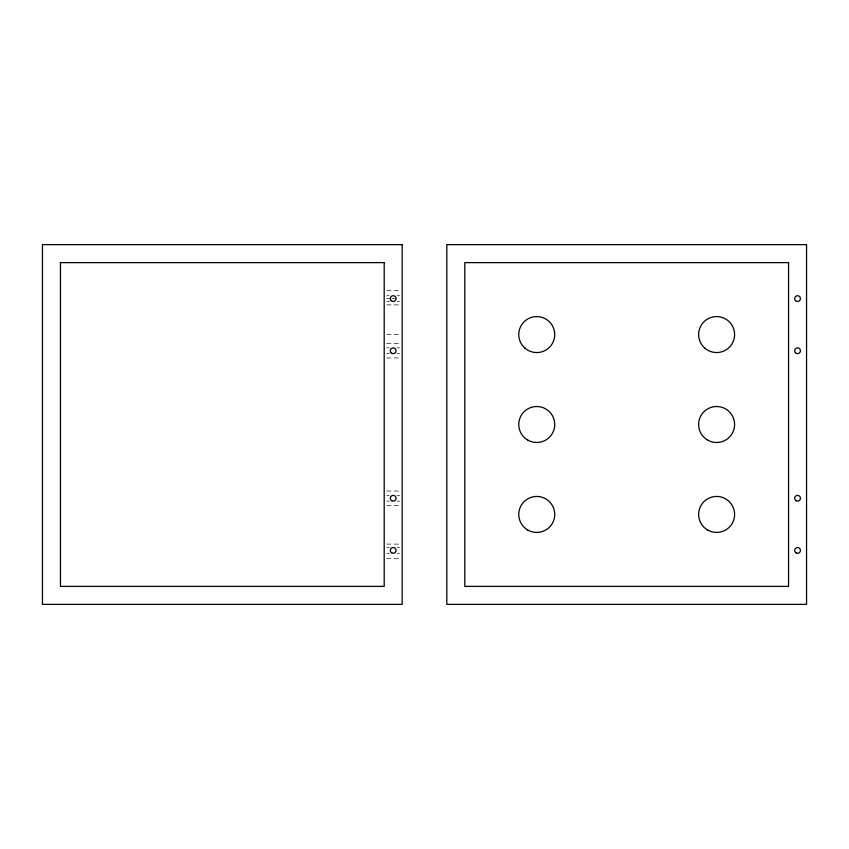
<?xml version="1.0" encoding="UTF-8"?>
<svg xmlns="http://www.w3.org/2000/svg" width="849" height="849" viewBox="0 0 849 849"><rect width="100%" height="100%" fill="white"/><g stroke="black" fill="none" stroke-linecap="round" stroke-linejoin="round"><path stroke-width="0.64" stroke-dasharray="4.25 3.18" d="M386.762 290.496L399.614 290.496M386.762 295.717L389.341 295.717M397.045 295.717L399.614 295.717M386.762 298.678L390.625 298.678M391.909 298.678L397.045 298.678M386.762 301.469L389.341 301.469M397.045 301.469L399.614 301.469M386.762 304.887L399.614 304.887M386.762 334.57L399.614 334.57M386.762 343.558L399.614 343.558M386.762 347.878L389.341 347.878M397.045 347.878L399.614 347.878M386.762 353.63L389.341 353.63M397.045 353.63L399.614 353.63M386.762 357.949L399.614 357.949M386.762 491.051L399.614 491.051M386.762 495.37L389.341 495.37M397.045 495.37L399.614 495.37M386.762 501.122L389.341 501.122M397.045 501.122L399.614 501.122M386.762 505.442L399.614 505.442M386.762 544.113L399.614 544.113M386.762 547.531L389.341 547.531M397.045 547.531L399.614 547.531M386.762 553.283L389.341 553.283M397.045 553.283L399.614 553.283M386.762 558.504L399.614 558.504"/><path stroke-width="1.27" d="M402.182 244.629L42.45 244.629L42.45 604.371L402.182 604.371L402.182 244.629M806.55 244.629L446.818 244.629L446.818 604.371L806.55 604.371L806.55 244.629M384.194 262.617L60.438 262.617L60.438 586.383L384.194 586.383L384.194 262.617M788.562 262.617L464.806 262.617L464.806 586.383L788.562 586.383L788.562 262.617M391.75 552.901A2.876 2.876 0 0 0 396.069 550.407A2.876 2.876 0 0 0 391.75 547.913A2.876 2.876 0 0 0 391.75 552.901M391.75 500.74A2.876 2.876 0 0 0 396.069 498.246A2.876 2.876 0 0 0 391.75 495.752A2.876 2.876 0 0 0 391.75 500.74M391.156 352.791A2.876 2.876 0 0 0 395.974 351.497A2.876 2.876 0 0 0 392.45 347.973A2.876 2.876 0 0 0 391.156 352.791M391.156 300.631A2.876 2.876 0 0 0 395.974 299.336A2.876 2.876 0 0 0 392.45 295.813A2.876 2.876 0 0 0 391.156 300.631M796.118 500.74A2.876 2.876 0 0 0 800.437 498.246A2.876 2.876 0 0 0 796.118 495.752A2.876 2.876 0 0 0 796.118 500.74M795.524 352.791A2.876 2.876 0 0 0 800.342 351.497A2.876 2.876 0 0 0 796.808 347.973A2.876 2.876 0 0 0 795.524 352.791M796.118 552.901A2.876 2.876 0 0 0 800.437 550.407A2.876 2.876 0 0 0 796.118 547.913A2.876 2.876 0 0 0 796.118 552.901M795.524 300.631A2.876 2.876 0 0 0 800.342 299.336A2.876 2.876 0 0 0 796.808 295.813A2.876 2.876 0 0 0 795.524 300.631M527.76 530.009A17.988 17.988 0 0 0 554.737 514.43A17.988 17.988 0 0 0 527.76 498.851A17.988 17.988 0 0 0 527.76 530.009M704.84 348.164A17.988 17.988 0 0 0 734.279 337.966A17.988 17.988 0 0 0 710.73 317.568A17.988 17.988 0 0 0 704.84 348.164M527.76 440.079A17.988 17.988 0 0 0 554.737 424.5A17.988 17.988 0 0 0 527.76 408.921A17.988 17.988 0 0 0 527.76 440.079M707.62 530.009A17.988 17.988 0 0 0 734.608 514.43A17.988 17.988 0 0 0 707.62 498.851A17.988 17.988 0 0 0 707.62 530.009M707.62 440.079A17.988 17.988 0 0 0 734.608 424.5A17.988 17.988 0 0 0 707.62 408.921A17.988 17.988 0 0 0 707.62 440.079M524.969 348.164A17.988 17.988 0 0 0 554.408 337.966A17.988 17.988 0 0 0 530.869 317.568A17.988 17.988 0 0 0 524.969 348.164"/></g></svg>
